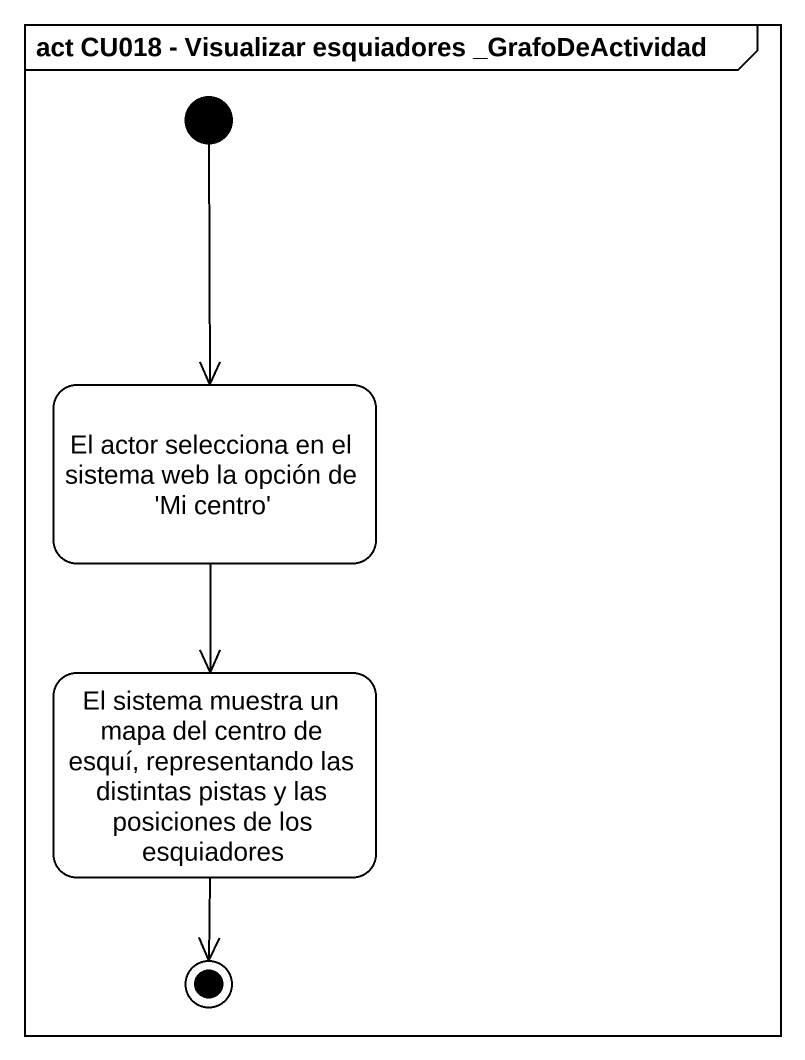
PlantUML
@startuml
mainframe act CU018 - Visualizar esquiadores _GrafoDeActividad
hide empty description
state "El actor selecciona en el sistema web la opción de 'Mi centro'" as El_actor_selecciona_en_el
state "El sistema muestra un mapa del centro de esquí, representando las distintas pistas y las posiciones de los esquiadores" as El_sistema_muestra_un_mapa
[*] --> El_actor_selecciona_en_el
El_actor_selecciona_en_el --> El_sistema_muestra_un_mapa
El_sistema_muestra_un_mapa --> [*]
@enduml
